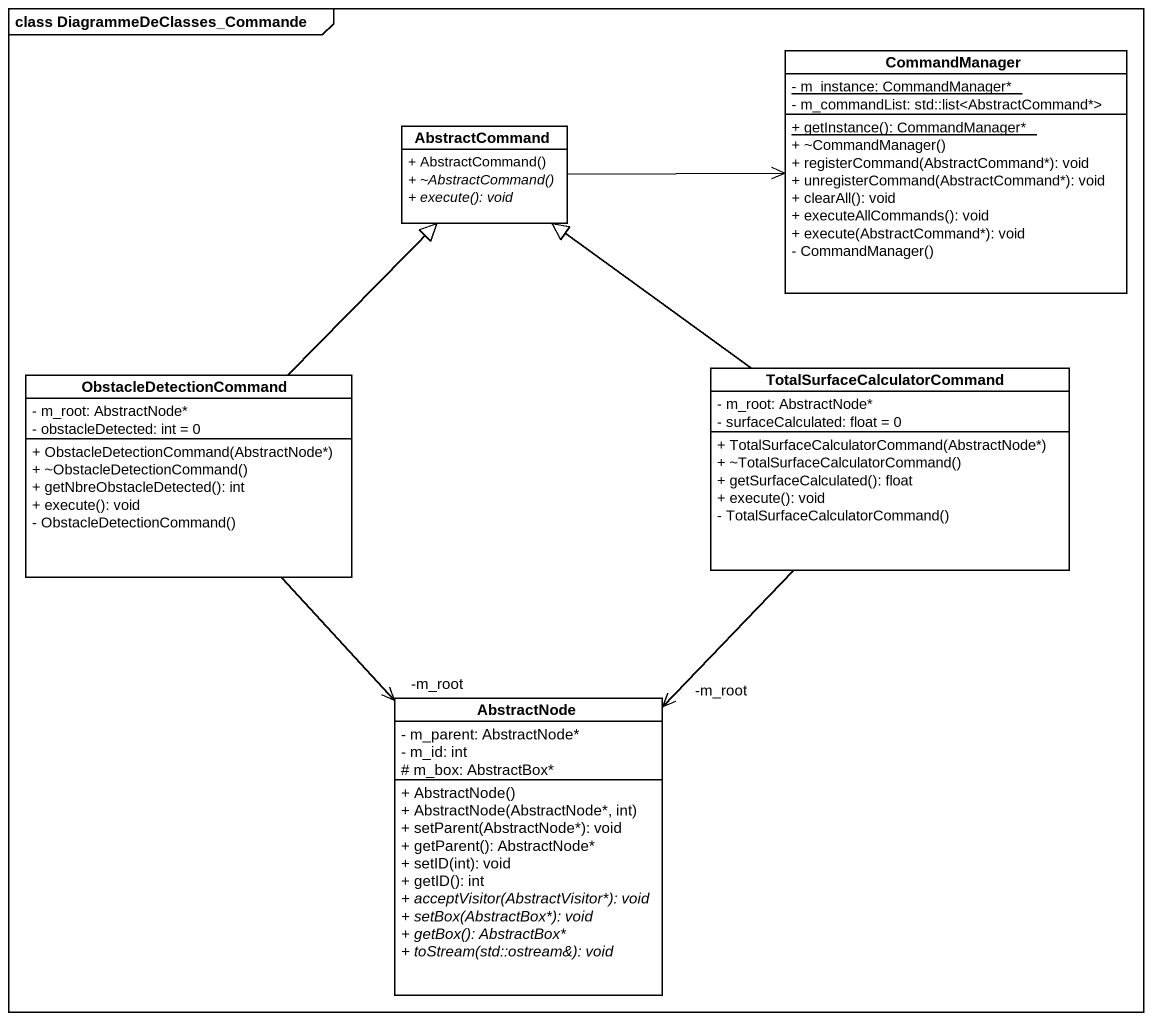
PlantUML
@startuml
mainframe class DiagrammeDeClasses_Commande
hide circle
hide empty members
skinparam classAttributeIconSize 0
class CommandManager {
  {static} - m_instance: CommandManager*
  - m_commandList: std::list<AbstractCommand*>
  {static} + getInstance(): CommandManager*
  + ~CommandManager()
  + registerCommand(AbstractCommand*): void
  + unregisterCommand(AbstractCommand*): void
  + clearAll(): void
  + executeAllCommands(): void
  + execute(AbstractCommand*): void
  - CommandManager()
}
class AbstractCommand {
  + AbstractCommand()
  {abstract} + ~AbstractCommand()
  {abstract} + execute(): void
}
class ObstacleDetectionCommand {
  - m_root: AbstractNode*
  - obstacleDetected: int = 0
  + ObstacleDetectionCommand(AbstractNode*)
  + ~ObstacleDetectionCommand()
  + getNbreObstacleDetected(): int
  + execute(): void
  - ObstacleDetectionCommand()
}
class "TotalSurfaceCalculatorCommand" as TotalSurfaceCalculatorComman {
  - m_root: AbstractNode*
  - surfaceCalculated: float = 0
  + TotalSurfaceCalculatorCommand(AbstractNode*)
  + ~TotalSurfaceCalculatorCommand()
  + getSurfaceCalculated(): float
  + execute(): void
  - TotalSurfaceCalculatorCommand()
}
class AbstractNode {
  - m_parent: AbstractNode*
  - m_id: int
  # m_box: AbstractBox*
  + AbstractNode()
  + AbstractNode(AbstractNode*, int)
  + setParent(AbstractNode*): void
  + getParent(): AbstractNode*
  + setID(int): void
  + getID(): int
  {abstract} + acceptVisitor(AbstractVisitor*): void
  {abstract} + setBox(AbstractBox*): void
  {abstract} + getBox(): AbstractBox*
  {abstract} + toStream(std::ostream&): void
}
AbstractCommand -right-> CommandManager
ObstacleDetectionCommand -up-|> AbstractCommand
ObstacleDetectionCommand --> "-m_root" AbstractNode
TotalSurfaceCalculatorComman -up-|> AbstractCommand
TotalSurfaceCalculatorComman --> "-m_root" AbstractNode
@enduml
